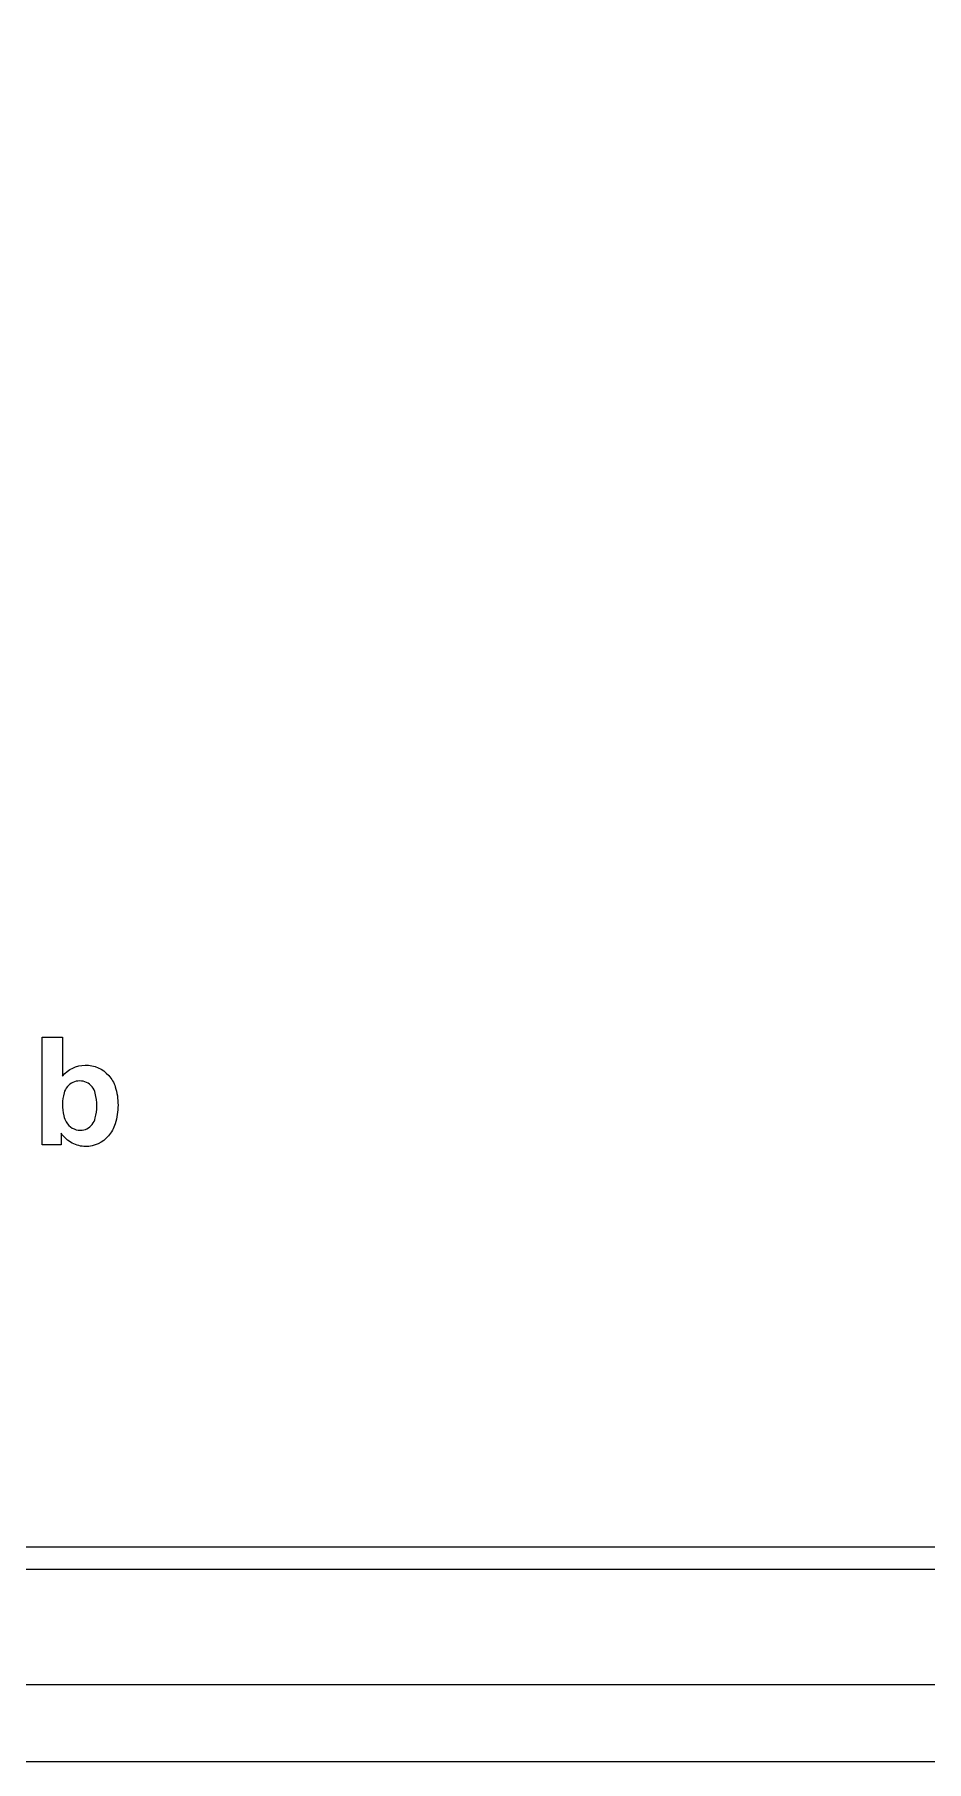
# Model space of a CAD drawing. Header units: millimetres. Extents: x -155 to 155, y -112 to 112.
# Drawn here: x -56.5 to 1.6, y -112.5 to 0 of the extents above; entities that cross this region are included whole.
import ezdxf

# ---------------------------------------------------------------- set-up
doc = ezdxf.new("R2010")
doc.units = ezdxf.units.MM
doc.layers.get('0').update_dxf_attribs({"lineweight": 25, "true_color": 0xffffff})

msp = doc.modelspace()

# ---------------------------------------------------------------- linework, layer by layer
for p, q in [((133.54, -98.54), (-133.54, -98.54)), ((135, -100), (-135, -100))]:
    msp.add_line(p, q)
at = {"flags": 128}
for points in [[(-155, -112.5), (155, -112.5), (155, 112.5), (-155, 112.5)], [(155, -107.5), (-155, -107.5), (-155, -112.5), (155, -112.5)]]:
    msp.add_lwpolyline(points, close=True, dxfattribs=at)
for points in [[(-56.05, -72.32), (-56.05, -65.32), (-54.71, -65.32), (-54.71, -67.85, -0.225809), (-53.24, -67.14, -0.222007), (-51.71, -67.81, -0.107927), (-51.28, -68.55, -0.07638), (-51.1, -69.74, -0.07508), (-51.29, -70.97, -0.106003), (-51.72, -71.74, -0.225712), (-53.22, -72.44, -0.120814), (-54.08, -72.22, -0.120148), (-54.81, -71.58), (-54.81, -72.32)], [(-54.72, -69.68, 0.052542), (-54.64, -70.44, 0.09331), (-54.47, -70.84, 0.270329), (-53.55, -71.38, 0.23536), (-52.79, -71, 0.108774), (-52.58, -70.58, 0.064025), (-52.48, -69.8, 0.061659), (-52.58, -68.97, 0.110552), (-52.79, -68.55, 0.236623), (-53.6, -68.17, 0.230581), (-54.4, -68.54, 0.108589), (-54.62, -68.95, 0.068573)]]:
    msp.add_lwpolyline(points, format="xyb", close=True, dxfattribs=at)

doc.saveas('drawing.dxf')
